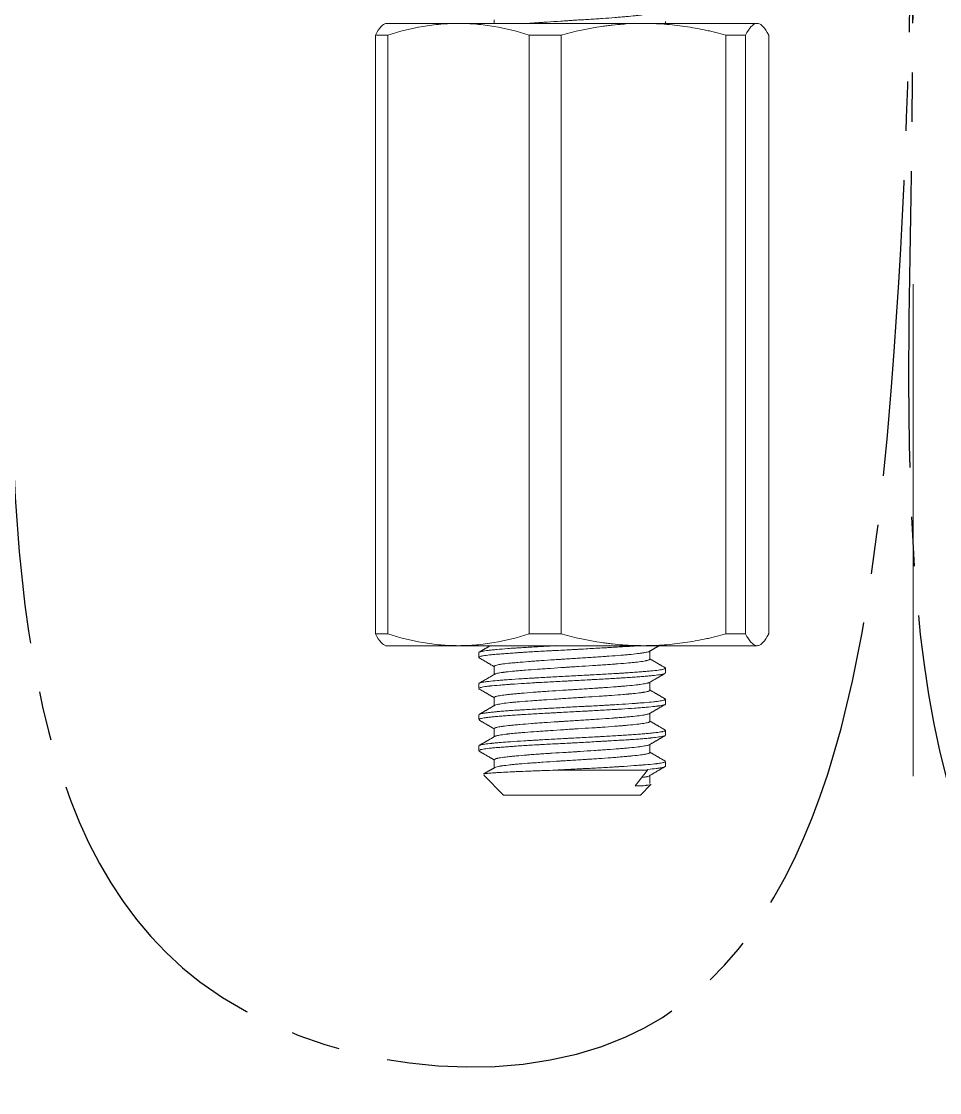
# Model space of a CAD drawing. Extents: x 9509 to 10103, y -14876 to -14456.
# Drawn here: x 9824.88 to 9854.39, y -14820.2 to -14785.78 of the extents above; entities that cross this region are included whole.
import ezdxf

# ---------------------------------------------------------------- set-up
doc = ezdxf.new("R2010")
doc.units = 0
doc.header["$MEASUREMENT"] = 0
for name, pattern in [('CENTER', [47.5, 22, -8.5, 8.5, -8.5]), ('CENTER2', [28.575, 19.05, -3.175, 3.175, -3.175]), ('HIDDEN2', [4.7625, 3.175, -1.5875])]:
    doc.linetypes.add(name, pattern=pattern)
doc.layers.add('1', color=4, linetype='HIDDEN2')
doc.layers.add('CENTER', color=1, linetype='CENTER2')

msp = doc.modelspace()

# ---------------------------------------------------------------- linework, layer by layer
at = {"layer": '1', "color": 1, "linetype": 'CENTER', "lineweight": 13}
msp.add_line((9853.544, -14604.219), (9853.544, -14810.037), dxfattribs=at)
at = {"layer": '1', "color": 7, "linetype": 'Continuous', "lineweight": 18}
for p, q in [((9840.081, -14785.728), (9840.081, -14785.841)), ((9836.632, -14785.841), (9848.53, -14785.841)), ((9845.581, -14785.841), (9845.581, -14785.784)), ((9836.259, -14805.465), (9836.259, -14786.216)), ((9836.655, -14786.216), (9836.259, -14786.216)), ((9836.655, -14805.465), (9836.655, -14786.216)), ((9842.231, -14786.216), (9841.206, -14786.216)), ((9841.206, -14805.465), (9841.206, -14786.216)), ((9842.231, -14805.465), (9842.231, -14786.216)), ((9848.157, -14786.216), (9847.528, -14786.216)), ((9847.528, -14805.465), (9847.528, -14786.216)), ((9848.157, -14805.465), (9848.157, -14786.216)), ((9848.904, -14805.465), (9848.904, -14786.216)), ((9836.655, -14805.465), (9836.259, -14805.465)), ((9842.231, -14805.465), (9841.206, -14805.465)), ((9848.157, -14805.465), (9847.528, -14805.465)), ((9836.581, -14805.841), (9838.931, -14805.841)), ((9838.931, -14805.841), (9844.88, -14805.841)), ((9844.88, -14805.841), (9848.53, -14805.841)), ((9845.081, -14806.274), (9845.081, -14806.016)), ((9839.581, -14806.063), (9839.581, -14806.218)), ((9840.081, -14806.507), (9840.081, -14806.765)), ((9845.581, -14806.718), (9845.581, -14806.562)), ((9839.581, -14807.063), (9839.581, -14807.218)), ((9845.081, -14807.274), (9845.081, -14807.016)), ((9840.081, -14807.507), (9840.081, -14807.765)), ((9845.581, -14807.718), (9845.581, -14807.563)), ((9839.581, -14808.063), (9839.581, -14808.219)), ((9845.081, -14808.274), (9845.081, -14808.016)), ((9840.081, -14808.507), (9840.081, -14808.765)), ((9845.581, -14808.718), (9845.581, -14808.563)), ((9839.581, -14809.063), (9839.581, -14809.218)), ((9845.081, -14809.274), (9845.081, -14809.016)), ((9840.081, -14809.507), (9840.081, -14809.766)), ((9845.009, -14809.818), (9845.009, -14809.841)), ((9845.581, -14809.719), (9845.581, -14809.563)), ((9839.74, -14809.999), (9840.381, -14810.641)), ((9842.071, -14809.841), (9845.009, -14809.841)), ((9845.009, -14809.841), (9844.605, -14810.341)), ((9845.081, -14810.274), (9845.081, -14810.012)), ((9844.875, -14810.341), (9844.605, -14810.341)), ((9844.781, -14810.641), (9845.115, -14810.307)), ((9840.381, -14810.641), (9844.781, -14810.641))]:
    msp.add_line(p, q, dxfattribs=at)
for points, knots in [([(9841.181, -14785.841), (9841.239, -14785.836), (9841.299, -14785.832), (9841.426, -14785.823), (9841.511, -14785.817), (9841.599, -14785.811), (9841.634, -14785.808), (9841.652, -14785.807), (9841.705, -14785.804), (9841.741, -14785.801), (9841.921, -14785.789), (9842.068, -14785.779), (9842.293, -14785.764), (9842.368, -14785.759), (9842.464, -14785.752), (9842.483, -14785.751), (9842.521, -14785.749), (9842.54, -14785.747), (9842.597, -14785.744), (9842.635, -14785.741), (9842.825, -14785.729), (9842.975, -14785.72), (9843.16, -14785.709), (9843.197, -14785.706), (9843.271, -14785.702), (9843.308, -14785.699), (9843.417, -14785.692), (9843.488, -14785.688), (9843.697, -14785.673), (9843.831, -14785.663), (9843.989, -14785.651), (9844.021, -14785.648), (9844.083, -14785.643), (9844.113, -14785.641), (9844.202, -14785.633), (9844.259, -14785.628), (9844.423, -14785.614), (9844.522, -14785.604), (9844.634, -14785.593), (9844.655, -14785.59), (9844.697, -14785.586), (9844.717, -14785.583), (9844.775, -14785.576), (9844.845, -14785.567), (9844.904, -14785.557), (9844.943, -14785.55), (9844.955, -14785.547), (9844.978, -14785.542), (9844.988, -14785.54), (9845.037, -14785.527), (9845.063, -14785.517), (9845.079, -14785.503), (9845.081, -14785.499), (9845.081, -14785.495)], [0.284642, 0.284642, 0.284642, 0.284642, 0.312621, 0.312621, 0.342727, 0.3502535, 0.3502535, 0.35778, 0.35778, 0.372833, 0.372833, 0.433045, 0.433045, 0.463151, 0.463151, 0.4706775, 0.4706775, 0.478204, 0.478204, 0.493257, 0.493257, 0.5534689, 0.5534689, 0.5685219, 0.5685219, 0.5835749, 0.5835749, 0.6136809, 0.6136809, 0.6738929, 0.6738929, 0.6889459, 0.6889459, 0.7039989, 0.7039989, 0.7341049, 0.7341049, 0.7943169, 0.7943169, 0.8093699, 0.8093699, 0.8244229, 0.8244229, 0.8545288, 0.8846348, 0.8846348, 0.8996878, 0.8996878, 0.9147408, 0.9147408, 0.9749528, 0.9749528, 1, 1, 1, 1]), ([(9836.259, -14786.216), (9836.321, -14786.098), (9836.383, -14786.004), (9836.476, -14785.907), (9836.507, -14785.882), (9836.57, -14785.849), (9836.601, -14785.841), (9836.632, -14785.841)], [0, 0, 0, 0, 0.5, 0.5, 0.75, 0.75, 1, 1, 1, 1]), ([(9838.931, -14785.841), (9838.74, -14785.841), (9838.549, -14785.849), (9838.165, -14785.882), (9837.974, -14785.907), (9837.404, -14786.004), (9837.028, -14786.099), (9836.655, -14786.216)], [0, 0, 0, 0, 0.25, 0.25, 0.5, 0.5, 1, 1, 1, 1]), ([(9841.206, -14786.216), (9840.831, -14786.098), (9840.455, -14786.004), (9839.886, -14785.907), (9839.696, -14785.882), (9839.314, -14785.849), (9839.123, -14785.841), (9838.931, -14785.841)], [0, 0, 0, 0, 0.5, 0.5, 0.75, 0.75, 1, 1, 1, 1]), ([(9844.307, -14785.859), (9844.275, -14785.861), (9844.243, -14785.863), (9844.1, -14785.874), (9843.989, -14785.884), (9843.821, -14785.903), (9843.765, -14785.91), (9843.654, -14785.924), (9843.152, -14785.993), (9842.661, -14786.1), (9842.231, -14786.216)], [0, 0, 0, 0, 0.045251, 0.045251, 0.204376, 0.204376, 0.283938, 0.283938, 0.363501, 1, 1, 1, 1]), ([(9847.528, -14786.216), (9847.42, -14786.187), (9847.257, -14786.145), (9847.092, -14786.106), (9846.982, -14786.081), (9846.927, -14786.069), (9846.652, -14786.011), (9846.431, -14785.971), (9845.989, -14785.907), (9845.768, -14785.882), (9845.324, -14785.849), (9845.102, -14785.841), (9844.88, -14785.841)], [0, 0, 0, 0, 0.125, 0.1875, 0.1875, 0.25, 0.25, 0.5, 0.5, 0.75, 0.75, 1, 1, 1, 1]), ([(9848.53, -14785.841), (9848.499, -14785.841), (9848.468, -14785.849), (9848.405, -14785.882), (9848.373, -14785.907), (9848.28, -14786.004), (9848.218, -14786.099), (9848.157, -14786.216)], [0, 0, 0, 0, 0.25, 0.25, 0.5, 0.5, 1, 1, 1, 1]), ([(9848.904, -14786.216), (9848.842, -14786.098), (9848.78, -14786.004), (9848.687, -14785.907), (9848.656, -14785.882), (9848.593, -14785.849), (9848.562, -14785.841), (9848.53, -14785.841)], [0, 0, 0, 0, 0.5, 0.5, 0.75, 0.75, 1, 1, 1, 1]), ([(9836.259, -14805.465), (9836.321, -14805.583), (9836.383, -14805.677), (9836.476, -14805.774), (9836.507, -14805.799), (9836.57, -14805.832), (9836.601, -14805.841), (9836.632, -14805.841)], [0, 0, 0, 0, 0.5, 0.5, 0.75, 0.75, 1, 1, 1, 1]), ([(9838.931, -14805.841), (9838.74, -14805.841), (9838.549, -14805.832), (9838.165, -14805.799), (9837.974, -14805.774), (9837.404, -14805.677), (9837.028, -14805.582), (9836.655, -14805.465)], [0, 0, 0, 0, 0.25, 0.25, 0.5, 0.5, 1, 1, 1, 1]), ([(9841.206, -14805.465), (9840.831, -14805.583), (9840.455, -14805.677), (9839.886, -14805.774), (9839.696, -14805.799), (9839.314, -14805.832), (9839.123, -14805.841), (9838.931, -14805.841)], [0, 0, 0, 0, 0.5, 0.5, 0.75, 0.75, 1, 1, 1, 1]), ([(9844.88, -14805.841), (9844.657, -14805.841), (9844.435, -14805.832), (9844.1, -14805.807), (9843.989, -14805.797), (9843.821, -14805.778), (9843.765, -14805.771), (9843.654, -14805.757), (9843.152, -14805.688), (9842.661, -14805.581), (9842.231, -14805.465)], [0, 0, 0, 0, 0.25, 0.25, 0.375, 0.375, 0.4375, 0.4375, 0.5, 1, 1, 1, 1]), ([(9847.528, -14805.465), (9847.42, -14805.495), (9847.257, -14805.536), (9847.092, -14805.575), (9846.982, -14805.6), (9846.927, -14805.612), (9846.652, -14805.67), (9846.431, -14805.71), (9845.989, -14805.774), (9845.768, -14805.799), (9845.324, -14805.832), (9845.102, -14805.841), (9844.88, -14805.841)], [0, 0, 0, 0, 0.125, 0.1875, 0.1875, 0.25, 0.25, 0.5, 0.5, 0.75, 0.75, 1, 1, 1, 1]), ([(9848.53, -14805.841), (9848.499, -14805.841), (9848.468, -14805.832), (9848.405, -14805.799), (9848.373, -14805.774), (9848.28, -14805.677), (9848.218, -14805.582), (9848.157, -14805.465)], [0, 0, 0, 0, 0.25, 0.25, 0.5, 0.5, 1, 1, 1, 1]), ([(9848.904, -14805.465), (9848.842, -14805.583), (9848.78, -14805.677), (9848.687, -14805.774), (9848.656, -14805.799), (9848.593, -14805.832), (9848.562, -14805.841), (9848.53, -14805.841)], [0, 0, 0, 0, 0.5, 0.5, 0.75, 0.75, 1, 1, 1, 1]), ([(9844.744, -14805.84), (9844.737, -14805.841), (9844.731, -14805.841), (9844.693, -14805.844), (9844.661, -14805.847), (9844.611, -14805.85), (9844.595, -14805.851), (9844.561, -14805.854), (9844.544, -14805.855), (9844.39, -14805.865), (9844.244, -14805.874), (9844.013, -14805.888), (9843.934, -14805.892), (9843.832, -14805.898), (9843.811, -14805.899), (9843.77, -14805.902), (9843.749, -14805.903), (9843.687, -14805.907), (9843.645, -14805.909), (9843.434, -14805.921), (9843.261, -14805.931), (9842.997, -14805.946), (9842.908, -14805.951), (9842.796, -14805.957), (9842.773, -14805.958), (9842.728, -14805.961), (9842.661, -14805.965), (9842.593, -14805.968), (9842.37, -14805.98), (9842.192, -14805.989), (9841.973, -14806), (9841.907, -14806.004), (9841.841, -14806.007), (9841.798, -14806.009), (9841.776, -14806.01), (9841.667, -14806.016), (9841.582, -14806.021), (9841.332, -14806.035), (9841.173, -14806.044), (9840.981, -14806.057), (9840.943, -14806.059), (9840.887, -14806.063), (9840.869, -14806.064), (9840.832, -14806.067), (9840.741, -14806.073), (9840.654, -14806.079), (9840.52, -14806.089), (9840.457, -14806.094), (9840.334, -14806.103), (9840.276, -14806.108), (9840.193, -14806.114), (9840.166, -14806.117), (9840.113, -14806.121), (9840.088, -14806.123), (9840.015, -14806.13), (9839.97, -14806.135), (9839.845, -14806.149), (9839.776, -14806.158), (9839.708, -14806.17), (9839.695, -14806.173), (9839.672, -14806.178), (9839.661, -14806.18), (9839.632, -14806.188), (9839.602, -14806.198), (9839.587, -14806.208), (9839.58, -14806.218), (9839.581, -14806.222), (9839.588, -14806.229), (9839.592, -14806.232), (9839.597, -14806.234)], [0, 0, 0, 0, 0.003762, 0.003762, 0.021846, 0.021846, 0.030888, 0.030888, 0.039931, 0.039931, 0.112269, 0.112269, 0.148438, 0.148438, 0.15748, 0.15748, 0.166522, 0.166522, 0.184607, 0.184607, 0.256945, 0.256945, 0.293114, 0.293114, 0.302156, 0.302156, 0.311198, 0.329283, 0.329283, 0.401621, 0.401621, 0.419705, 0.428747, 0.428747, 0.43779, 0.43779, 0.473959, 0.473959, 0.546297, 0.546297, 0.564381, 0.564381, 0.573423, 0.573423, 0.582466, 0.618635, 0.618635, 0.654804, 0.654804, 0.690973, 0.690973, 0.709057, 0.709057, 0.727142, 0.727142, 0.763311, 0.763311, 0.835649, 0.835649, 0.853733, 0.853733, 0.871818, 0.871818, 0.907987, 0.944156, 0.944156, 0.980325, 0.980325, 1, 1, 1, 1]), ([(9839.595, -14806.048), (9839.595, -14806.047), (9839.604, -14806.043), (9839.616, -14806.038), (9839.641, -14806.032), (9839.651, -14806.029), (9839.666, -14806.026), (9839.672, -14806.025), (9839.683, -14806.022), (9839.689, -14806.021), (9839.744, -14806.011), (9839.808, -14806.002), (9839.925, -14805.987), (9839.968, -14805.982), (9840.026, -14805.976), (9840.038, -14805.975), (9840.063, -14805.973), (9840.075, -14805.971), (9840.113, -14805.968), (9840.138, -14805.965), (9840.271, -14805.953), (9840.389, -14805.943), (9840.584, -14805.929), (9840.652, -14805.924), (9840.741, -14805.918), (9840.758, -14805.917), (9840.795, -14805.915), (9840.849, -14805.912), (9840.904, -14805.908), (9841.092, -14805.897), (9841.249, -14805.888), (9841.456, -14805.876), (9841.518, -14805.872), (9841.582, -14805.869), (9841.624, -14805.866), (9841.646, -14805.865), (9841.753, -14805.859), (9841.84, -14805.854), (9841.977, -14805.846), (9842.028, -14805.843), (9842.078, -14805.84)], [0, 0, 0, 0, 0.001094, 0.069625, 0.069625, 0.103891, 0.103891, 0.121023, 0.121023, 0.138156, 0.138156, 0.275218, 0.275218, 0.343748, 0.343748, 0.360881, 0.360881, 0.378014, 0.378014, 0.412279, 0.412279, 0.549341, 0.549341, 0.617872, 0.617872, 0.635004, 0.635004, 0.652137, 0.686403, 0.686403, 0.823464, 0.823464, 0.85773, 0.874862, 0.874862, 0.891995, 0.891995, 0.960526, 0.960526, 1, 1, 1, 1]), ([(9845.071, -14806.022), (9845.065, -14806.026), (9845.057, -14806.03), (9845.021, -14806.043), (9844.983, -14806.052), (9844.919, -14806.064), (9844.905, -14806.066), (9844.883, -14806.07), (9844.875, -14806.071), (9844.86, -14806.073), (9844.852, -14806.074), (9844.812, -14806.08), (9844.776, -14806.085), (9844.662, -14806.1), (9844.575, -14806.11), (9844.463, -14806.121), (9844.451, -14806.123), (9844.425, -14806.125), (9844.412, -14806.126), (9844.373, -14806.13), (9844.346, -14806.132), (9844.264, -14806.14), (9844.208, -14806.144), (9844.032, -14806.158), (9843.906, -14806.167), (9843.755, -14806.178), (9843.739, -14806.179), (9843.705, -14806.182), (9843.654, -14806.185), (9843.602, -14806.189), (9843.498, -14806.196), (9843.357, -14806.206), (9843.211, -14806.216), (9843.101, -14806.223), (9843.064, -14806.226), (9842.989, -14806.231), (9842.951, -14806.233), (9842.838, -14806.241), (9842.763, -14806.246), (9842.612, -14806.256), (9842.537, -14806.26), (9842.386, -14806.27), (9842.311, -14806.274), (9842.198, -14806.281), (9842.161, -14806.284), (9842.086, -14806.288), (9842.049, -14806.291), (9841.864, -14806.302), (9841.721, -14806.311), (9841.514, -14806.326), (9841.446, -14806.331), (9841.346, -14806.338), (9841.313, -14806.341), (9841.248, -14806.346), (9841.216, -14806.348), (9841.059, -14806.361), (9840.942, -14806.371), (9840.78, -14806.385), (9840.728, -14806.39), (9840.629, -14806.399), (9840.583, -14806.404), (9840.452, -14806.418), (9840.377, -14806.427), (9840.297, -14806.439), (9840.282, -14806.441), (9840.253, -14806.446), (9840.239, -14806.449), (9840.201, -14806.456), (9840.179, -14806.461), (9840.123, -14806.476), (9840.098, -14806.486), (9840.085, -14806.498), (9840.083, -14806.501), (9840.082, -14806.505), (9840.081, -14806.506), (9840.081, -14806.507)], [0, 0, 0, 0, 0.02433, 0.02433, 0.083967, 0.083967, 0.098877, 0.098877, 0.106331, 0.106331, 0.113786, 0.113786, 0.143605, 0.143605, 0.203242, 0.203242, 0.210696, 0.210696, 0.218151, 0.218151, 0.23306, 0.23306, 0.262879, 0.262879, 0.322516, 0.322516, 0.329971, 0.329971, 0.337426, 0.352335, 0.352335, 0.382154, 0.411972, 0.411972, 0.426882, 0.426882, 0.441791, 0.441791, 0.47161, 0.47161, 0.501428, 0.501428, 0.531247, 0.531247, 0.546156, 0.546156, 0.561065, 0.561065, 0.620703, 0.620703, 0.650521, 0.650521, 0.665431, 0.665431, 0.68034, 0.68034, 0.739977, 0.739977, 0.769796, 0.769796, 0.799614, 0.799614, 0.859252, 0.859252, 0.874161, 0.874161, 0.88907, 0.88907, 0.918889, 0.918889, 0.978526, 0.978526, 0.993436, 0.993436, 1, 1, 1, 1]), ([(9840.096, -14806.757), (9840.1, -14806.754), (9840.105, -14806.752), (9840.113, -14806.749), (9840.116, -14806.748), (9840.123, -14806.746), (9840.126, -14806.744), (9840.16, -14806.734), (9840.203, -14806.725), (9840.287, -14806.71), (9840.326, -14806.704), (9840.37, -14806.698), (9840.388, -14806.696), (9840.398, -14806.694), (9840.426, -14806.691), (9840.445, -14806.688), (9840.547, -14806.676), (9840.639, -14806.666), (9840.792, -14806.651), (9840.846, -14806.646), (9840.917, -14806.64), (9840.932, -14806.639), (9840.961, -14806.636), (9841.004, -14806.633), (9841.049, -14806.629), (9841.201, -14806.618), (9841.329, -14806.609), (9841.499, -14806.597), (9841.534, -14806.594), (9841.603, -14806.589), (9841.639, -14806.587), (9841.746, -14806.58), (9841.818, -14806.575), (9842.036, -14806.56), (9842.184, -14806.55), (9842.374, -14806.537), (9842.412, -14806.535), (9842.488, -14806.53), (9842.527, -14806.527), (9842.641, -14806.52), (9842.717, -14806.515), (9842.943, -14806.501), (9843.092, -14806.492), (9843.276, -14806.48), (9843.313, -14806.478), (9843.386, -14806.473), (9843.421, -14806.471), (9843.528, -14806.464), (9843.667, -14806.454), (9843.801, -14806.444), (9843.898, -14806.437), (9843.946, -14806.433), (9843.994, -14806.429), (9844.025, -14806.427), (9844.041, -14806.426), (9844.18, -14806.414), (9844.293, -14806.404), (9844.449, -14806.39), (9844.499, -14806.385), (9844.569, -14806.378), (9844.592, -14806.376), (9844.626, -14806.372), (9844.637, -14806.371), (9844.658, -14806.369), (9844.669, -14806.368), (9844.762, -14806.357), (9844.832, -14806.348), (9844.919, -14806.333), (9844.952, -14806.327), (9844.979, -14806.321), (9844.99, -14806.318), (9844.995, -14806.317), (9845.009, -14806.313), (9845.018, -14806.311), (9845.058, -14806.298), (9845.076, -14806.288), (9845.081, -14806.276), (9845.081, -14806.275), (9845.081, -14806.273)], [0, 0, 0, 0, 0.013796, 0.013796, 0.021293, 0.021293, 0.028791, 0.028791, 0.088772, 0.088772, 0.118762, 0.12626, 0.12626, 0.133758, 0.133758, 0.148753, 0.148753, 0.208734, 0.208734, 0.238724, 0.238724, 0.246222, 0.246222, 0.253719, 0.268714, 0.268714, 0.328695, 0.328695, 0.343691, 0.343691, 0.358686, 0.358686, 0.388676, 0.388676, 0.448657, 0.448657, 0.463652, 0.463652, 0.478648, 0.478648, 0.508638, 0.508638, 0.568619, 0.568619, 0.583614, 0.583614, 0.598609, 0.598609, 0.6286, 0.65859, 0.65859, 0.673585, 0.681083, 0.681083, 0.688581, 0.688581, 0.748561, 0.748561, 0.778552, 0.778552, 0.793547, 0.793547, 0.801045, 0.801045, 0.808542, 0.808542, 0.868523, 0.868523, 0.898514, 0.906011, 0.906011, 0.913509, 0.913509, 0.928504, 0.928504, 0.988485, 0.988485, 1, 1, 1, 1]), ([(9839.581, -14807.062), (9839.581, -14807.061), (9839.582, -14807.06), (9839.583, -14807.057), (9839.586, -14807.053), (9839.591, -14807.05), (9839.594, -14807.048), (9839.597, -14807.047), (9839.619, -14807.036), (9839.654, -14807.027), (9839.73, -14807.014), (9839.759, -14807.009), (9839.809, -14807.002), (9839.826, -14807), (9839.863, -14806.995), (9839.883, -14806.993), (9839.984, -14806.98), (9840.079, -14806.97), (9840.24, -14806.956), (9840.297, -14806.951), (9840.387, -14806.943), (9840.418, -14806.941), (9840.482, -14806.936), (9840.514, -14806.934), (9840.68, -14806.922), (9840.821, -14806.913), (9841.047, -14806.9), (9841.125, -14806.895), (9841.245, -14806.888), (9841.286, -14806.886), (9841.368, -14806.881), (9841.409, -14806.878), (9841.616, -14806.867), (9841.787, -14806.857), (9842.049, -14806.842), (9842.138, -14806.837), (9842.317, -14806.827), (9842.407, -14806.822), (9842.675, -14806.807), (9842.853, -14806.798), (9843.075, -14806.787), (9843.119, -14806.785), (9843.207, -14806.78), (9843.252, -14806.778), (9843.383, -14806.771), (9843.469, -14806.766), (9843.723, -14806.753), (9843.885, -14806.743), (9844.082, -14806.731), (9844.12, -14806.728), (9844.178, -14806.725), (9844.197, -14806.723), (9844.235, -14806.721), (9844.329, -14806.715), (9844.49, -14806.704), (9844.622, -14806.694), (9844.749, -14806.684), (9844.81, -14806.68), (9844.883, -14806.674), (9844.898, -14806.673), (9844.926, -14806.67), (9844.94, -14806.669), (9844.981, -14806.666), (9845.008, -14806.664), (9845.086, -14806.657), (9845.134, -14806.652), (9845.268, -14806.639), (9845.343, -14806.629), (9845.412, -14806.618), (9845.419, -14806.617), (9845.434, -14806.615), (9845.454, -14806.611), (9845.473, -14806.607), (9845.507, -14806.6), (9845.544, -14806.59), (9845.566, -14806.58), (9845.576, -14806.572), (9845.58, -14806.569), (9845.581, -14806.565), (9845.581, -14806.563), (9845.581, -14806.561), (9845.58, -14806.555), (9845.574, -14806.551), (9845.564, -14806.546)], [0, 0, 0, 0, 0.005079, 0.005079, 0.018882, 0.025783, 0.025783, 0.032685, 0.032685, 0.087897, 0.087897, 0.115503, 0.115503, 0.129306, 0.129306, 0.143109, 0.143109, 0.198321, 0.198321, 0.225927, 0.225927, 0.23973, 0.23973, 0.253533, 0.253533, 0.308745, 0.308745, 0.336351, 0.336351, 0.350154, 0.350154, 0.363957, 0.363957, 0.419169, 0.419169, 0.446775, 0.446775, 0.474381, 0.474381, 0.529593, 0.529593, 0.543396, 0.543396, 0.557199, 0.557199, 0.584805, 0.584805, 0.640018, 0.640018, 0.653821, 0.653821, 0.660722, 0.660722, 0.667624, 0.69523, 0.722836, 0.722836, 0.750442, 0.750442, 0.757343, 0.757343, 0.764245, 0.764245, 0.778048, 0.778048, 0.805654, 0.805654, 0.860866, 0.860866, 0.867767, 0.867767, 0.874669, 0.888472, 0.888472, 0.916078, 0.943684, 0.943684, 0.957487, 0.964388, 0.964388, 0.97129, 0.97129, 1, 1, 1, 1]), ([(9845.568, -14806.733), (9845.564, -14806.735), (9845.55, -14806.742), (9845.527, -14806.748), (9845.497, -14806.755), (9845.486, -14806.758), (9845.462, -14806.762), (9845.449, -14806.764), (9845.38, -14806.776), (9845.31, -14806.785), (9845.184, -14806.8), (9845.138, -14806.805), (9845.064, -14806.812), (9845.038, -14806.815), (9844.985, -14806.82), (9844.958, -14806.822), (9844.874, -14806.83), (9844.816, -14806.835), (9844.693, -14806.844), (9844.628, -14806.849), (9844.494, -14806.858), (9844.424, -14806.863), (9844.315, -14806.869), (9844.278, -14806.872), (9844.203, -14806.876), (9844.165, -14806.879), (9843.973, -14806.89), (9843.813, -14806.899), (9843.562, -14806.914), (9843.477, -14806.919), (9843.346, -14806.926), (9843.303, -14806.929), (9843.215, -14806.934), (9843.171, -14806.936), (9842.951, -14806.949), (9842.774, -14806.959), (9842.55, -14806.97), (9842.505, -14806.973), (9842.415, -14806.978), (9842.37, -14806.98), (9842.235, -14806.987), (9842.146, -14806.991), (9841.883, -14807.005), (9841.71, -14807.014), (9841.5, -14807.025), (9841.458, -14807.028), (9841.396, -14807.031), (9841.375, -14807.032), (9841.334, -14807.035), (9841.232, -14807.041), (9841.133, -14807.047), (9840.903, -14807.062), (9840.758, -14807.072), (9840.604, -14807.083), (9840.587, -14807.084), (9840.554, -14807.086), (9840.537, -14807.088), (9840.488, -14807.091), (9840.456, -14807.094), (9840.363, -14807.101), (9840.303, -14807.105), (9840.135, -14807.119), (9840.036, -14807.128), (9839.938, -14807.138), (9839.928, -14807.14), (9839.907, -14807.142), (9839.877, -14807.145), (9839.848, -14807.149), (9839.795, -14807.156), (9839.731, -14807.166), (9839.682, -14807.175), (9839.651, -14807.183), (9839.637, -14807.187), (9839.626, -14807.19), (9839.618, -14807.193), (9839.615, -14807.194), (9839.599, -14807.2), (9839.59, -14807.205), (9839.583, -14807.213), (9839.582, -14807.216), (9839.581, -14807.218)], [0, 0, 0, 0, 0.013183, 0.042608, 0.042608, 0.057321, 0.057321, 0.072034, 0.072034, 0.130885, 0.130885, 0.160311, 0.160311, 0.175023, 0.175023, 0.189736, 0.189736, 0.219162, 0.219162, 0.248587, 0.248587, 0.278013, 0.278013, 0.292726, 0.292726, 0.307438, 0.307438, 0.36629, 0.36629, 0.395715, 0.395715, 0.410428, 0.410428, 0.425141, 0.425141, 0.483992, 0.483992, 0.498705, 0.498705, 0.513418, 0.513418, 0.542843, 0.542843, 0.601694, 0.601694, 0.616407, 0.616407, 0.623763, 0.623763, 0.63112, 0.660545, 0.660545, 0.719397, 0.719397, 0.726753, 0.726753, 0.734109, 0.734109, 0.748822, 0.748822, 0.778248, 0.778248, 0.837099, 0.837099, 0.844455, 0.844455, 0.851812, 0.866524, 0.866524, 0.89595, 0.925376, 0.925376, 0.940088, 0.947445, 0.947445, 0.954801, 0.954801, 0.984227, 0.984227, 1, 1, 1, 1]), ([(9845.066, -14807.025), (9845.063, -14807.027), (9845.059, -14807.028), (9845.049, -14807.032), (9845.043, -14807.035), (9845.029, -14807.039), (9845.02, -14807.042), (9844.976, -14807.053), (9844.927, -14807.063), (9844.836, -14807.077), (9844.802, -14807.082), (9844.746, -14807.089), (9844.727, -14807.092), (9844.687, -14807.097), (9844.666, -14807.099), (9844.559, -14807.112), (9844.463, -14807.122), (9844.304, -14807.136), (9844.248, -14807.141), (9844.175, -14807.147), (9844.161, -14807.148), (9844.131, -14807.15), (9844.086, -14807.154), (9844.04, -14807.157), (9843.885, -14807.169), (9843.754, -14807.178), (9843.582, -14807.19), (9843.53, -14807.194), (9843.476, -14807.197), (9843.441, -14807.2), (9843.423, -14807.201), (9843.333, -14807.207), (9843.26, -14807.212), (9843.041, -14807.227), (9842.892, -14807.237), (9842.703, -14807.25), (9842.665, -14807.252), (9842.608, -14807.256), (9842.589, -14807.257), (9842.551, -14807.259), (9842.532, -14807.261), (9842.437, -14807.267), (9842.361, -14807.271), (9842.137, -14807.285), (9841.989, -14807.294), (9841.808, -14807.306), (9841.772, -14807.308), (9841.7, -14807.313), (9841.664, -14807.315), (9841.559, -14807.323), (9841.491, -14807.327), (9841.291, -14807.342), (9841.164, -14807.352), (9841.014, -14807.365), (9840.984, -14807.367), (9840.926, -14807.372), (9840.898, -14807.375), (9840.816, -14807.382), (9840.763, -14807.387), (9840.663, -14807.396), (9840.616, -14807.401), (9840.548, -14807.408), (9840.526, -14807.41), (9840.484, -14807.415), (9840.463, -14807.417), (9840.365, -14807.429), (9840.299, -14807.438), (9840.218, -14807.453), (9840.195, -14807.458), (9840.164, -14807.465), (9840.154, -14807.467), (9840.137, -14807.473), (9840.129, -14807.475), (9840.096, -14807.488), (9840.082, -14807.497), (9840.081, -14807.507)], [0, 0, 0, 0, 0.011275, 0.011275, 0.026271, 0.026271, 0.041266, 0.041266, 0.101247, 0.101247, 0.131237, 0.131237, 0.146232, 0.146232, 0.161227, 0.161227, 0.221208, 0.221208, 0.251199, 0.251199, 0.258696, 0.258696, 0.266194, 0.281189, 0.281189, 0.34117, 0.34117, 0.356165, 0.363663, 0.363663, 0.37116, 0.37116, 0.401151, 0.401151, 0.461131, 0.461131, 0.476127, 0.476127, 0.483624, 0.483624, 0.491122, 0.491122, 0.521112, 0.521112, 0.581093, 0.581093, 0.596088, 0.596088, 0.611083, 0.611083, 0.641074, 0.641074, 0.701055, 0.701055, 0.71605, 0.71605, 0.731045, 0.731045, 0.761035, 0.761035, 0.791026, 0.791026, 0.806021, 0.806021, 0.821016, 0.821016, 0.880997, 0.880997, 0.910987, 0.910987, 0.925983, 0.925983, 0.940978, 0.940978, 1, 1, 1, 1]), ([(9840.099, -14807.755), (9840.115, -14807.747), (9840.143, -14807.738), (9840.192, -14807.728), (9840.209, -14807.724), (9840.228, -14807.721), (9840.242, -14807.718), (9840.249, -14807.717), (9840.284, -14807.711), (9840.315, -14807.706), (9840.417, -14807.691), (9840.497, -14807.681), (9840.612, -14807.669), (9840.635, -14807.666), (9840.672, -14807.663), (9840.685, -14807.661), (9840.71, -14807.659), (9840.722, -14807.658), (9840.787, -14807.651), (9840.84, -14807.647), (9841.008, -14807.632), (9841.129, -14807.623), (9841.29, -14807.611), (9841.323, -14807.609), (9841.39, -14807.604), (9841.424, -14807.602), (9841.526, -14807.595), (9841.595, -14807.59), (9841.806, -14807.576), (9841.951, -14807.566), (9842.177, -14807.55), (9842.252, -14807.545), (9842.403, -14807.535), (9842.478, -14807.53), (9842.629, -14807.521), (9842.705, -14807.516), (9842.819, -14807.509), (9842.857, -14807.506), (9842.932, -14807.502), (9842.97, -14807.499), (9843.159, -14807.488), (9843.305, -14807.479), (9843.518, -14807.464), (9843.587, -14807.46), (9843.691, -14807.452), (9843.725, -14807.45), (9843.792, -14807.445), (9843.826, -14807.442), (9843.989, -14807.43), (9844.112, -14807.42), (9844.283, -14807.405), (9844.338, -14807.4), (9844.404, -14807.394), (9844.417, -14807.393), (9844.442, -14807.39), (9844.481, -14807.387), (9844.517, -14807.383), (9844.635, -14807.372), (9844.718, -14807.363), (9844.807, -14807.351), (9844.832, -14807.347), (9844.856, -14807.344), (9844.872, -14807.341), (9844.88, -14807.34), (9844.916, -14807.334), (9844.943, -14807.329), (9845.011, -14807.314), (9845.043, -14807.304), (9845.067, -14807.291), (9845.071, -14807.289), (9845.077, -14807.284), (9845.079, -14807.281), (9845.081, -14807.277), (9845.081, -14807.275), (9845.081, -14807.273)], [0, 0, 0, 0, 0.054913, 0.054913, 0.069966, 0.077492, 0.077492, 0.085019, 0.085019, 0.115125, 0.115125, 0.175337, 0.175337, 0.190389, 0.190389, 0.197916, 0.197916, 0.205442, 0.205442, 0.235548, 0.235548, 0.29576, 0.29576, 0.310813, 0.310813, 0.325866, 0.325866, 0.355972, 0.355972, 0.416184, 0.416184, 0.44629, 0.44629, 0.476396, 0.476396, 0.506502, 0.506502, 0.521555, 0.521555, 0.536608, 0.536608, 0.59682, 0.59682, 0.626926, 0.626926, 0.641979, 0.641979, 0.657031, 0.657031, 0.717243, 0.717243, 0.747349, 0.747349, 0.754876, 0.754876, 0.762402, 0.777455, 0.777455, 0.837667, 0.837667, 0.85272, 0.860247, 0.860247, 0.867773, 0.867773, 0.897879, 0.897879, 0.958091, 0.958091, 0.973144, 0.973144, 0.988197, 0.988197, 1, 1, 1, 1]), ([(9845.581, -14807.719), (9845.581, -14807.72), (9845.581, -14807.722), (9845.579, -14807.726), (9845.576, -14807.728), (9845.571, -14807.732), (9845.57, -14807.733), (9845.565, -14807.735), (9845.563, -14807.736), (9845.539, -14807.746), (9845.502, -14807.755), (9845.423, -14807.769), (9845.393, -14807.774), (9845.35, -14807.779), (9845.342, -14807.781), (9845.324, -14807.783), (9845.314, -14807.784), (9845.286, -14807.788), (9845.266, -14807.79), (9845.163, -14807.802), (9845.067, -14807.812), (9844.904, -14807.827), (9844.846, -14807.832), (9844.77, -14807.838), (9844.754, -14807.839), (9844.723, -14807.842), (9844.675, -14807.845), (9844.626, -14807.849), (9844.46, -14807.861), (9844.318, -14807.869), (9844.128, -14807.881), (9844.07, -14807.884), (9844.011, -14807.888), (9843.971, -14807.89), (9843.951, -14807.891), (9843.85, -14807.897), (9843.768, -14807.902), (9843.519, -14807.916), (9843.348, -14807.926), (9843.128, -14807.939), (9843.084, -14807.941), (9842.995, -14807.946), (9842.95, -14807.949), (9842.816, -14807.956), (9842.727, -14807.961), (9842.459, -14807.975), (9842.281, -14807.984), (9842.059, -14807.996), (9842.015, -14807.998), (9841.926, -14808.003), (9841.883, -14808.005), (9841.752, -14808.012), (9841.667, -14808.016), (9841.414, -14808.03), (9841.252, -14808.039), (9841.056, -14808.052), (9841.017, -14808.054), (9840.941, -14808.059), (9840.904, -14808.062), (9840.794, -14808.069), (9840.652, -14808.079), (9840.52, -14808.089), (9840.394, -14808.098), (9840.334, -14808.103), (9840.247, -14808.11), (9840.219, -14808.112), (9840.164, -14808.117), (9840.138, -14808.119), (9840.062, -14808.126), (9839.967, -14808.135), (9839.886, -14808.144), (9839.831, -14808.151), (9839.813, -14808.154), (9839.78, -14808.158), (9839.764, -14808.161), (9839.69, -14808.173), (9839.646, -14808.183), (9839.604, -14808.198), (9839.594, -14808.203), (9839.585, -14808.21), (9839.583, -14808.213), (9839.582, -14808.216), (9839.581, -14808.218), (9839.581, -14808.219)], [0, 0, 0, 0, 0.009353, 0.009353, 0.023609, 0.023609, 0.030737, 0.030737, 0.037865, 0.037865, 0.094891, 0.094891, 0.123404, 0.123404, 0.130532, 0.130532, 0.13766, 0.13766, 0.151917, 0.151917, 0.208942, 0.208942, 0.237455, 0.237455, 0.244583, 0.244583, 0.251711, 0.265968, 0.265968, 0.322993, 0.322993, 0.337249, 0.344378, 0.344378, 0.351506, 0.351506, 0.380019, 0.380019, 0.437044, 0.437044, 0.4513, 0.4513, 0.465557, 0.465557, 0.49407, 0.49407, 0.551095, 0.551095, 0.565352, 0.565352, 0.579608, 0.579608, 0.608121, 0.608121, 0.665146, 0.665146, 0.679403, 0.679403, 0.693659, 0.693659, 0.722172, 0.750684, 0.750684, 0.779197, 0.779197, 0.793454, 0.793454, 0.80771, 0.80771, 0.836223, 0.864736, 0.864736, 0.878992, 0.878992, 0.893248, 0.893248, 0.950274, 0.950274, 0.978787, 0.978787, 0.993043, 0.993043, 1, 1, 1, 1]), ([(9839.598, -14808.046), (9839.6, -14808.045), (9839.602, -14808.044), (9839.625, -14808.035), (9839.662, -14808.026), (9839.729, -14808.014), (9839.743, -14808.012), (9839.774, -14808.007), (9839.79, -14808.005), (9839.841, -14807.998), (9839.916, -14807.988), (9840.006, -14807.978), (9840.078, -14807.971), (9840.115, -14807.967), (9840.155, -14807.963), (9840.182, -14807.961), (9840.195, -14807.96), (9840.264, -14807.953), (9840.323, -14807.949), (9840.444, -14807.939), (9840.508, -14807.934), (9840.64, -14807.925), (9840.709, -14807.92), (9840.817, -14807.914), (9840.854, -14807.911), (9840.91, -14807.908), (9840.928, -14807.907), (9840.966, -14807.904), (9840.985, -14807.903), (9841.157, -14807.893), (9841.317, -14807.884), (9841.566, -14807.869), (9841.651, -14807.865), (9841.759, -14807.858), (9841.781, -14807.857), (9841.824, -14807.855), (9841.846, -14807.853), (9841.912, -14807.85), (9841.956, -14807.847), (9842.176, -14807.835), (9842.353, -14807.825), (9842.621, -14807.81), (9842.711, -14807.806), (9842.823, -14807.8), (9842.846, -14807.799), (9842.891, -14807.796), (9842.958, -14807.793), (9843.025, -14807.789), (9843.246, -14807.778), (9843.418, -14807.769), (9843.629, -14807.758), (9843.692, -14807.754), (9843.754, -14807.751), (9843.796, -14807.748), (9843.816, -14807.747), (9843.919, -14807.741), (9843.999, -14807.736), (9844.231, -14807.721), (9844.377, -14807.712), (9844.549, -14807.699), (9844.582, -14807.697), (9844.632, -14807.693), (9844.648, -14807.692), (9844.681, -14807.689), (9844.761, -14807.683), (9844.836, -14807.678), (9845.007, -14807.664), (9845.108, -14807.655), (9845.218, -14807.643), (9845.24, -14807.641), (9845.28, -14807.636), (9845.3, -14807.634), (9845.355, -14807.627), (9845.388, -14807.622), (9845.475, -14807.608), (9845.518, -14807.598), (9845.553, -14807.585), (9845.559, -14807.583), (9845.569, -14807.578), (9845.572, -14807.575), (9845.58, -14807.569), (9845.582, -14807.565), (9845.581, -14807.562)], [0, 0, 0, 0, 0.005188, 0.005188, 0.06415, 0.06415, 0.078891, 0.078891, 0.093632, 0.093632, 0.123113, 0.152594, 0.152594, 0.167334, 0.174705, 0.174705, 0.182075, 0.182075, 0.211556, 0.211556, 0.241037, 0.241037, 0.270518, 0.270518, 0.285259, 0.285259, 0.292629, 0.292629, 0.299999, 0.299999, 0.358961, 0.358961, 0.388443, 0.388443, 0.395813, 0.395813, 0.403183, 0.403183, 0.417924, 0.417924, 0.476886, 0.476886, 0.506367, 0.506367, 0.513737, 0.513737, 0.521107, 0.535848, 0.535848, 0.59481, 0.59481, 0.609551, 0.616921, 0.616921, 0.624291, 0.624291, 0.653772, 0.653772, 0.712735, 0.712735, 0.727475, 0.727475, 0.734845, 0.734845, 0.742216, 0.771697, 0.771697, 0.830659, 0.830659, 0.8454, 0.8454, 0.86014, 0.86014, 0.889621, 0.889621, 0.948583, 0.948583, 0.963324, 0.963324, 0.978065, 0.978065, 1, 1, 1, 1]), ([(9845.067, -14808.024), (9845.065, -14808.025), (9845.064, -14808.026), (9845.043, -14808.036), (9845.011, -14808.045), (9844.954, -14808.057), (9844.941, -14808.059), (9844.915, -14808.064), (9844.901, -14808.067), (9844.857, -14808.074), (9844.825, -14808.079), (9844.719, -14808.093), (9844.636, -14808.103), (9844.518, -14808.116), (9844.494, -14808.118), (9844.444, -14808.123), (9844.418, -14808.126), (9844.34, -14808.133), (9844.286, -14808.138), (9844.173, -14808.147), (9844.114, -14808.152), (9844.022, -14808.159), (9843.975, -14808.162), (9843.928, -14808.166), (9843.895, -14808.168), (9843.879, -14808.169), (9843.732, -14808.18), (9843.596, -14808.189), (9843.384, -14808.204), (9843.312, -14808.209), (9843.202, -14808.216), (9843.166, -14808.219), (9843.11, -14808.222), (9843.091, -14808.224), (9843.054, -14808.226), (9843.035, -14808.227), (9842.867, -14808.239), (9842.717, -14808.249), (9842.491, -14808.263), (9842.396, -14808.269), (9842.302, -14808.275), (9842.264, -14808.277), (9842.245, -14808.278), (9842.188, -14808.282), (9842.151, -14808.284), (9841.965, -14808.296), (9841.82, -14808.305), (9841.609, -14808.319), (9841.54, -14808.324), (9841.454, -14808.33), (9841.437, -14808.331), (9841.403, -14808.334), (9841.353, -14808.338), (9841.304, -14808.341), (9841.143, -14808.354), (9841.023, -14808.364), (9840.882, -14808.376), (9840.855, -14808.378), (9840.8, -14808.383), (9840.774, -14808.386), (9840.696, -14808.393), (9840.647, -14808.398), (9840.509, -14808.411), (9840.428, -14808.421), (9840.341, -14808.432), (9840.325, -14808.435), (9840.293, -14808.44), (9840.278, -14808.442), (9840.235, -14808.449), (9840.21, -14808.454), (9840.145, -14808.469), (9840.114, -14808.479), (9840.093, -14808.492), (9840.089, -14808.494), (9840.084, -14808.499), (9840.083, -14808.502), (9840.082, -14808.505), (9840.081, -14808.506), (9840.081, -14808.507)], [0, 0, 0, 0, 0.005745, 0.005745, 0.065611, 0.065611, 0.080577, 0.080577, 0.095543, 0.095543, 0.125476, 0.125476, 0.185342, 0.185342, 0.200308, 0.200308, 0.215275, 0.215275, 0.245208, 0.245208, 0.275141, 0.275141, 0.290107, 0.29759, 0.29759, 0.305073, 0.305073, 0.364939, 0.364939, 0.394872, 0.394872, 0.409838, 0.409838, 0.417322, 0.417322, 0.424805, 0.424805, 0.484671, 0.484671, 0.514603, 0.522087, 0.522087, 0.52957, 0.52957, 0.544536, 0.544536, 0.604402, 0.604402, 0.634335, 0.634335, 0.641818, 0.641818, 0.649301, 0.664268, 0.664268, 0.724133, 0.724133, 0.7391, 0.7391, 0.754066, 0.754066, 0.783999, 0.783999, 0.843865, 0.843865, 0.858831, 0.858831, 0.873798, 0.873798, 0.903731, 0.903731, 0.963596, 0.963596, 0.978563, 0.978563, 0.993529, 0.993529, 1, 1, 1, 1]), ([(9840.093, -14808.758), (9840.101, -14808.754), (9840.111, -14808.749), (9840.129, -14808.743), (9840.133, -14808.742), (9840.141, -14808.74), (9840.146, -14808.739), (9840.159, -14808.735), (9840.169, -14808.733), (9840.2, -14808.726), (9840.224, -14808.721), (9840.307, -14808.707), (9840.374, -14808.697), (9840.465, -14808.686), (9840.475, -14808.685), (9840.496, -14808.682), (9840.528, -14808.678), (9840.561, -14808.674), (9840.629, -14808.667), (9840.677, -14808.662), (9840.779, -14808.652), (9840.832, -14808.647), (9840.916, -14808.64), (9840.945, -14808.638), (9841.003, -14808.633), (9841.033, -14808.631), (9841.185, -14808.619), (9841.313, -14808.61), (9841.515, -14808.596), (9841.584, -14808.591), (9841.69, -14808.583), (9841.726, -14808.581), (9841.799, -14808.576), (9841.835, -14808.574), (9842.017, -14808.561), (9842.166, -14808.551), (9842.392, -14808.536), (9842.467, -14808.531), (9842.582, -14808.524), (9842.62, -14808.521), (9842.697, -14808.516), (9842.735, -14808.514), (9842.924, -14808.502), (9843.073, -14808.493), (9843.256, -14808.482), (9843.293, -14808.479), (9843.366, -14808.475), (9843.402, -14808.472), (9843.51, -14808.465), (9843.58, -14808.46), (9843.786, -14808.446), (9843.916, -14808.436), (9844.07, -14808.423), (9844.101, -14808.421), (9844.146, -14808.417), (9844.161, -14808.416), (9844.19, -14808.413), (9844.205, -14808.412), (9844.277, -14808.406), (9844.332, -14808.401), (9844.489, -14808.386), (9844.584, -14808.377), (9844.678, -14808.367), (9844.688, -14808.365), (9844.709, -14808.363), (9844.719, -14808.362), (9844.748, -14808.358), (9844.767, -14808.356), (9844.821, -14808.349), (9844.854, -14808.344), (9844.942, -14808.33), (9844.988, -14808.32), (9845.03, -14808.307), (9845.037, -14808.305), (9845.051, -14808.3), (9845.056, -14808.297), (9845.071, -14808.289), (9845.077, -14808.284), (9845.081, -14808.277), (9845.082, -14808.275), (9845.081, -14808.273)], [0, 0, 0, 0, 0.030115, 0.030115, 0.037584, 0.037584, 0.045053, 0.045053, 0.059991, 0.059991, 0.089867, 0.089867, 0.149618, 0.149618, 0.157087, 0.157087, 0.164556, 0.179494, 0.179494, 0.20937, 0.20937, 0.239245, 0.239245, 0.254183, 0.254183, 0.269121, 0.269121, 0.328872, 0.328872, 0.358748, 0.358748, 0.373686, 0.373686, 0.388624, 0.388624, 0.448375, 0.448375, 0.478251, 0.478251, 0.493189, 0.493189, 0.508127, 0.508127, 0.567878, 0.567878, 0.582816, 0.582816, 0.597754, 0.597754, 0.62763, 0.62763, 0.687381, 0.687381, 0.702319, 0.702319, 0.709788, 0.709788, 0.717257, 0.717257, 0.747132, 0.747132, 0.806884, 0.806884, 0.814353, 0.814353, 0.821822, 0.821822, 0.83676, 0.83676, 0.866635, 0.866635, 0.926387, 0.926387, 0.941325, 0.941325, 0.956262, 0.956262, 0.986138, 0.986138, 1, 1, 1, 1]), ([(9845.572, -14808.731), (9845.57, -14808.732), (9845.56, -14808.738), (9845.543, -14808.744), (9845.517, -14808.751), (9845.507, -14808.753), (9845.486, -14808.758), (9845.474, -14808.76), (9845.411, -14808.771), (9845.346, -14808.781), (9845.227, -14808.795), (9845.183, -14808.8), (9845.124, -14808.806), (9845.112, -14808.807), (9845.087, -14808.81), (9845.05, -14808.814), (9845.011, -14808.817), (9844.931, -14808.825), (9844.874, -14808.83), (9844.755, -14808.839), (9844.693, -14808.844), (9844.594, -14808.851), (9844.544, -14808.855), (9844.492, -14808.858), (9844.457, -14808.86), (9844.439, -14808.862), (9844.35, -14808.867), (9844.277, -14808.872), (9844.052, -14808.885), (9843.894, -14808.895), (9843.686, -14808.907), (9843.644, -14808.909), (9843.581, -14808.913), (9843.559, -14808.914), (9843.517, -14808.916), (9843.41, -14808.922), (9843.301, -14808.929), (9843.04, -14808.944), (9842.863, -14808.954), (9842.661, -14808.965), (9842.638, -14808.966), (9842.593, -14808.968), (9842.57, -14808.969), (9842.503, -14808.973), (9842.458, -14808.975), (9842.323, -14808.982), (9842.234, -14808.987), (9841.97, -14809), (9841.796, -14809.009), (9841.604, -14809.02), (9841.582, -14809.021), (9841.54, -14809.023), (9841.477, -14809.027), (9841.414, -14809.03), (9841.291, -14809.037), (9841.131, -14809.047), (9840.979, -14809.057), (9840.868, -14809.064), (9840.813, -14809.068), (9840.759, -14809.072), (9840.724, -14809.074), (9840.706, -14809.075), (9840.618, -14809.082), (9840.551, -14809.087), (9840.423, -14809.096), (9840.362, -14809.101), (9840.246, -14809.11), (9840.191, -14809.114), (9840.113, -14809.121), (9840.088, -14809.124), (9840.039, -14809.128), (9840.015, -14809.13), (9839.901, -14809.142), (9839.826, -14809.151), (9839.734, -14809.166), (9839.707, -14809.171), (9839.672, -14809.178), (9839.661, -14809.18), (9839.642, -14809.185), (9839.633, -14809.188), (9839.596, -14809.2), (9839.582, -14809.209), (9839.581, -14809.218)], [0, 0, 0, 0, 0.008427, 0.037687, 0.037687, 0.052317, 0.052317, 0.066947, 0.066947, 0.125468, 0.125468, 0.154728, 0.154728, 0.162043, 0.162043, 0.169358, 0.183988, 0.183988, 0.213249, 0.213249, 0.242509, 0.242509, 0.257139, 0.264454, 0.264454, 0.271769, 0.271769, 0.30103, 0.30103, 0.35955, 0.35955, 0.37418, 0.37418, 0.381495, 0.381495, 0.38881, 0.418071, 0.418071, 0.476591, 0.476591, 0.483906, 0.483906, 0.491221, 0.491221, 0.505852, 0.505852, 0.535112, 0.535112, 0.593632, 0.593632, 0.600947, 0.600947, 0.608263, 0.622893, 0.622893, 0.652153, 0.681413, 0.681413, 0.696043, 0.703359, 0.703359, 0.710674, 0.710674, 0.739934, 0.739934, 0.769194, 0.769194, 0.798454, 0.798454, 0.813085, 0.813085, 0.827715, 0.827715, 0.886235, 0.886235, 0.915496, 0.915496, 0.930126, 0.930126, 0.944756, 0.944756, 1, 1, 1, 1]), ([(9839.591, -14809.05), (9839.596, -14809.047), (9839.601, -14809.044), (9839.611, -14809.041), (9839.614, -14809.039), (9839.621, -14809.037), (9839.625, -14809.036), (9839.637, -14809.033), (9839.646, -14809.03), (9839.676, -14809.024), (9839.7, -14809.019), (9839.782, -14809.005), (9839.852, -14808.996), (9839.948, -14808.985), (9839.958, -14808.984), (9839.981, -14808.981), (9840.015, -14808.977), (9840.05, -14808.974), (9840.124, -14808.966), (9840.229, -14808.956), (9840.346, -14808.947), (9840.438, -14808.939), (9840.47, -14808.937), (9840.535, -14808.932), (9840.568, -14808.93), (9840.738, -14808.918), (9840.882, -14808.909), (9841.112, -14808.896), (9841.19, -14808.891), (9841.311, -14808.884), (9841.352, -14808.882), (9841.435, -14808.877), (9841.477, -14808.875), (9841.687, -14808.862), (9841.859, -14808.853), (9842.122, -14808.838), (9842.211, -14808.833), (9842.345, -14808.825), (9842.39, -14808.823), (9842.48, -14808.818), (9842.525, -14808.815), (9842.75, -14808.803), (9842.928, -14808.794), (9843.192, -14808.781), (9843.279, -14808.776), (9843.41, -14808.77), (9843.453, -14808.767), (9843.539, -14808.763), (9843.581, -14808.76), (9843.792, -14808.749), (9843.953, -14808.739), (9844.184, -14808.724), (9844.259, -14808.719), (9844.369, -14808.712), (9844.405, -14808.709), (9844.475, -14808.704), (9844.51, -14808.702), (9844.611, -14808.695), (9844.676, -14808.69), (9844.8, -14808.68), (9844.859, -14808.676), (9844.944, -14808.669), (9844.971, -14808.667), (9845.025, -14808.662), (9845.051, -14808.66), (9845.126, -14808.653), (9845.172, -14808.648), (9845.3, -14808.635), (9845.372, -14808.625), (9845.442, -14808.613), (9845.456, -14808.611), (9845.474, -14808.607), (9845.48, -14808.606), (9845.491, -14808.603), (9845.518, -14808.597), (9845.555, -14808.586), (9845.573, -14808.576), (9845.58, -14808.568), (9845.581, -14808.565), (9845.581, -14808.562)], [0, 0, 0, 0, 0.016853, 0.016853, 0.024168, 0.024168, 0.031483, 0.031483, 0.046114, 0.046114, 0.075374, 0.075374, 0.133894, 0.133894, 0.14121, 0.14121, 0.148525, 0.163155, 0.163155, 0.192415, 0.221675, 0.221675, 0.236305, 0.236305, 0.250936, 0.250936, 0.309456, 0.309456, 0.338716, 0.338716, 0.353347, 0.353347, 0.367977, 0.367977, 0.426497, 0.426497, 0.455758, 0.455758, 0.470388, 0.470388, 0.485018, 0.485018, 0.543538, 0.543538, 0.572799, 0.572799, 0.587429, 0.587429, 0.602059, 0.602059, 0.660579, 0.660579, 0.68984, 0.68984, 0.70447, 0.70447, 0.7191, 0.7191, 0.74836, 0.74836, 0.777621, 0.777621, 0.792251, 0.792251, 0.806881, 0.806881, 0.836141, 0.836141, 0.894662, 0.894662, 0.909292, 0.909292, 0.916607, 0.916607, 0.923922, 0.953182, 0.982443, 0.982443, 1, 1, 1, 1]), ([(9845.07, -14809.023), (9845.069, -14809.023), (9845.068, -14809.023), (9845.064, -14809.026), (9845.059, -14809.028), (9845.048, -14809.033), (9845.041, -14809.035), (9845.004, -14809.047), (9844.962, -14809.056), (9844.879, -14809.07), (9844.848, -14809.075), (9844.797, -14809.082), (9844.779, -14809.085), (9844.741, -14809.09), (9844.722, -14809.092), (9844.622, -14809.105), (9844.531, -14809.115), (9844.404, -14809.127), (9844.377, -14809.13), (9844.324, -14809.134), (9844.296, -14809.137), (9844.212, -14809.144), (9844.154, -14809.149), (9843.973, -14809.163), (9843.846, -14809.172), (9843.677, -14809.184), (9843.642, -14809.186), (9843.573, -14809.191), (9843.538, -14809.193), (9843.432, -14809.2), (9843.36, -14809.205), (9843.143, -14809.22), (9842.996, -14809.23), (9842.826, -14809.242), (9842.807, -14809.243), (9842.769, -14809.245), (9842.75, -14809.247), (9842.693, -14809.25), (9842.655, -14809.253), (9842.541, -14809.26), (9842.466, -14809.265), (9842.241, -14809.279), (9842.092, -14809.288), (9841.926, -14809.298), (9841.907, -14809.3), (9841.871, -14809.302), (9841.816, -14809.305), (9841.762, -14809.309), (9841.656, -14809.316), (9841.517, -14809.326), (9841.383, -14809.335), (9841.285, -14809.343), (9841.237, -14809.346), (9841.19, -14809.35), (9841.158, -14809.353), (9841.142, -14809.354), (9841.003, -14809.365), (9840.889, -14809.375), (9840.732, -14809.39), (9840.682, -14809.394), (9840.611, -14809.401), (9840.587, -14809.404), (9840.542, -14809.408), (9840.52, -14809.411), (9840.415, -14809.422), (9840.344, -14809.431), (9840.255, -14809.446), (9840.228, -14809.451), (9840.193, -14809.458), (9840.182, -14809.461), (9840.161, -14809.466), (9840.152, -14809.468), (9840.11, -14809.481), (9840.09, -14809.491), (9840.082, -14809.503), (9840.081, -14809.505), (9840.081, -14809.507)], [0, 0, 0, 0, 0.002145, 0.002145, 0.017055, 0.017055, 0.031964, 0.031964, 0.091601, 0.091601, 0.12142, 0.12142, 0.136329, 0.136329, 0.151239, 0.151239, 0.210876, 0.210876, 0.225785, 0.225785, 0.240695, 0.240695, 0.270513, 0.270513, 0.330151, 0.330151, 0.34506, 0.34506, 0.359969, 0.359969, 0.389788, 0.389788, 0.449425, 0.449425, 0.45688, 0.45688, 0.464334, 0.464334, 0.479244, 0.479244, 0.509062, 0.509062, 0.5687, 0.5687, 0.576154, 0.576154, 0.583609, 0.598518, 0.598518, 0.628337, 0.658156, 0.658156, 0.673065, 0.68052, 0.68052, 0.687974, 0.687974, 0.747611, 0.747611, 0.77743, 0.77743, 0.792339, 0.792339, 0.807249, 0.807249, 0.866886, 0.866886, 0.896705, 0.896705, 0.911614, 0.911614, 0.926523, 0.926523, 0.986161, 0.986161, 1, 1, 1, 1]), ([(9840.1, -14809.754), (9840.116, -14809.747), (9840.142, -14809.739), (9840.197, -14809.726), (9840.221, -14809.722), (9840.262, -14809.715), (9840.276, -14809.712), (9840.299, -14809.709), (9840.307, -14809.707), (9840.323, -14809.705), (9840.331, -14809.704), (9840.407, -14809.693), (9840.487, -14809.683), (9840.622, -14809.668), (9840.67, -14809.663), (9840.747, -14809.655), (9840.773, -14809.653), (9840.827, -14809.648), (9840.854, -14809.645), (9840.993, -14809.633), (9841.113, -14809.624), (9841.305, -14809.61), (9841.371, -14809.606), (9841.473, -14809.599), (9841.508, -14809.596), (9841.577, -14809.591), (9841.612, -14809.589), (9841.788, -14809.577), (9841.933, -14809.567), (9842.119, -14809.554), (9842.156, -14809.552), (9842.231, -14809.547), (9842.27, -14809.544), (9842.383, -14809.537), (9842.459, -14809.532), (9842.686, -14809.517), (9842.837, -14809.508), (9843.025, -14809.496), (9843.063, -14809.494), (9843.138, -14809.489), (9843.175, -14809.487), (9843.285, -14809.48), (9843.358, -14809.475), (9843.571, -14809.461), (9843.708, -14809.451), (9843.873, -14809.439), (9843.906, -14809.436), (9843.97, -14809.431), (9844.002, -14809.429), (9844.094, -14809.421), (9844.154, -14809.416), (9844.268, -14809.406), (9844.324, -14809.401), (9844.403, -14809.394), (9844.442, -14809.391), (9844.479, -14809.387), (9844.504, -14809.385), (9844.516, -14809.383), (9844.624, -14809.373), (9844.708, -14809.364), (9844.816, -14809.35), (9844.849, -14809.345), (9844.894, -14809.338), (9844.908, -14809.335), (9844.928, -14809.331), (9844.935, -14809.33), (9844.947, -14809.328), (9844.953, -14809.327), (9845.006, -14809.315), (9845.04, -14809.305), (9845.07, -14809.29), (9845.076, -14809.285), (9845.081, -14809.278), (9845.081, -14809.276), (9845.081, -14809.273)], [0, 0, 0, 0, 0.050676, 0.050676, 0.08084, 0.08084, 0.095922, 0.095922, 0.103463, 0.103463, 0.111004, 0.111004, 0.171333, 0.171333, 0.201497, 0.201497, 0.216579, 0.216579, 0.231661, 0.231661, 0.291989, 0.291989, 0.322153, 0.322153, 0.337235, 0.337235, 0.352317, 0.352317, 0.412645, 0.412645, 0.427727, 0.427727, 0.44281, 0.44281, 0.472974, 0.472974, 0.533302, 0.533302, 0.548384, 0.548384, 0.563466, 0.563466, 0.59363, 0.59363, 0.653958, 0.653958, 0.66904, 0.66904, 0.684122, 0.684122, 0.714287, 0.714287, 0.744451, 0.744451, 0.759533, 0.767074, 0.767074, 0.774615, 0.774615, 0.834943, 0.834943, 0.865107, 0.865107, 0.880189, 0.880189, 0.88773, 0.88773, 0.895271, 0.895271, 0.9556, 0.9556, 0.985764, 0.985764, 1, 1, 1, 1]), ([(9842.071, -14809.841), (9842.249, -14809.83), (9842.427, -14809.82), (9842.695, -14809.806), (9842.785, -14809.802), (9842.919, -14809.795), (9842.963, -14809.793), (9843.03, -14809.789), (9843.053, -14809.788), (9843.097, -14809.786), (9843.119, -14809.785), (9843.318, -14809.774), (9843.49, -14809.765), (9843.74, -14809.751), (9843.822, -14809.747), (9843.923, -14809.741), (9843.943, -14809.739), (9843.983, -14809.737), (9844.003, -14809.736), (9844.062, -14809.732), (9844.101, -14809.73), (9844.293, -14809.717), (9844.437, -14809.707), (9844.637, -14809.693), (9844.702, -14809.688), (9844.779, -14809.682), (9844.794, -14809.681), (9844.825, -14809.678), (9844.869, -14809.675), (9844.912, -14809.672), (9845.051, -14809.66), (9845.148, -14809.651), (9845.253, -14809.64), (9845.283, -14809.636), (9845.311, -14809.633), (9845.329, -14809.63), (9845.338, -14809.629), (9845.382, -14809.623), (9845.413, -14809.618), (9845.494, -14809.604), (9845.533, -14809.594), (9845.562, -14809.581), (9845.567, -14809.579), (9845.574, -14809.574), (9845.577, -14809.571), (9845.581, -14809.566), (9845.581, -14809.564), (9845.581, -14809.562)], [0, 0, 0, 0, 0.102796, 0.102796, 0.154194, 0.154194, 0.179893, 0.179893, 0.192743, 0.192743, 0.205592, 0.205592, 0.308388, 0.308388, 0.359786, 0.359786, 0.372636, 0.372636, 0.385485, 0.385485, 0.411184, 0.411184, 0.51398, 0.51398, 0.565378, 0.565378, 0.578228, 0.578228, 0.591077, 0.616776, 0.616776, 0.719572, 0.719572, 0.745271, 0.758121, 0.758121, 0.770971, 0.770971, 0.822369, 0.822369, 0.925165, 0.925165, 0.950864, 0.950864, 0.976563, 0.976563, 1, 1, 1, 1]), ([(9845.581, -14809.718), (9845.581, -14809.718), (9845.581, -14809.719), (9845.581, -14809.721), (9845.58, -14809.724), (9845.576, -14809.728), (9845.573, -14809.731), (9845.553, -14809.742), (9845.521, -14809.751), (9845.462, -14809.762), (9845.449, -14809.764), (9845.422, -14809.769), (9845.407, -14809.771), (9845.359, -14809.778), (9845.324, -14809.783), (9845.207, -14809.798), (9845.115, -14809.807), (9845.009, -14809.818)], [0, 0, 0, 0, 0.005684, 0.005684, 0.076707, 0.076707, 0.147729, 0.147729, 0.431819, 0.431819, 0.502842, 0.502842, 0.573865, 0.573865, 0.71591, 0.71591, 1, 1, 1, 1]), ([(9839.729, -14809.97), (9839.733, -14809.968), (9839.739, -14809.967), (9839.751, -14809.964), (9839.756, -14809.962), (9839.768, -14809.96), (9839.775, -14809.959), (9839.812, -14809.953), (9839.852, -14809.948), (9839.95, -14809.938), (9840.009, -14809.933), (9840.094, -14809.927), (9840.112, -14809.926), (9840.148, -14809.923), (9840.205, -14809.919), (9840.265, -14809.915), (9840.393, -14809.908), (9840.486, -14809.903), (9840.637, -14809.896), (9840.69, -14809.893), (9840.799, -14809.889), (9840.854, -14809.886), (9841.026, -14809.879), (9841.145, -14809.875), (9841.332, -14809.868), (9841.396, -14809.865), (9841.494, -14809.862), (9841.526, -14809.861), (9841.593, -14809.858), (9841.626, -14809.857), (9841.794, -14809.851), (9841.931, -14809.846), (9842.071, -14809.841)], [0, 0, 0, 0, 0.043439, 0.043439, 0.071573, 0.071573, 0.099707, 0.099707, 0.212244, 0.212244, 0.32478, 0.32478, 0.352914, 0.352914, 0.381048, 0.437317, 0.437317, 0.549853, 0.549853, 0.606122, 0.606122, 0.66239, 0.66239, 0.774927, 0.774927, 0.831195, 0.831195, 0.859329, 0.859329, 0.887463, 0.887463, 1, 1, 1, 1]), ([(9845.081, -14810.011), (9845.079, -14810.014), (9845.077, -14810.017), (9845.06, -14810.03), (9845.034, -14810.039), (9844.984, -14810.051), (9844.974, -14810.053), (9844.95, -14810.058), (9844.938, -14810.06), (9844.903, -14810.066), (9844.879, -14810.07), (9844.853, -14810.074)], [0, 0, 0, 0, 0.146379, 0.146379, 0.592829, 0.592829, 0.704441, 0.704441, 0.816053, 0.816053, 1, 1, 1, 1]), ([(9844.875, -14810.341), (9844.906, -14810.338), (9844.934, -14810.335), (9844.972, -14810.33), (9844.984, -14810.329), (9845.007, -14810.326), (9845.018, -14810.325), (9845.067, -14810.317), (9845.094, -14810.311), (9845.117, -14810.303), (9845.121, -14810.301), (9845.124, -14810.298)], [0, 0, 0, 0, 0.206312, 0.206312, 0.309467, 0.309467, 0.412623, 0.412623, 0.825246, 0.825246, 1, 1, 1, 1])]:
    msp.add_open_spline(points, degree=3, knots=knots, dxfattribs=at)
for points in [[(9839.952, -14805.841), (9839.769, -14805.946), (9839.587, -14806.052)], [(9845.064, -14806.026), (9845.224, -14805.933), (9845.383, -14805.841)], [(9839.589, -14806.23), (9839.835, -14806.373), (9840.081, -14806.516)], [(9845.572, -14806.55), (9845.327, -14806.408), (9845.081, -14806.266)], [(9845.06, -14807.028), (9845.317, -14806.879), (9845.574, -14806.73)], [(9840.1, -14806.755), (9839.842, -14806.904), (9839.585, -14807.054)], [(9839.583, -14807.227), (9839.832, -14807.371), (9840.081, -14807.516)], [(9845.579, -14807.554), (9845.33, -14807.41), (9845.081, -14807.265)], [(9840.104, -14807.752), (9839.847, -14807.901), (9839.59, -14808.051)], [(9845.061, -14808.028), (9845.318, -14807.878), (9845.576, -14807.729)], [(9839.59, -14808.231), (9839.836, -14808.373), (9840.081, -14808.516)], [(9845.575, -14808.552), (9845.328, -14808.409), (9845.081, -14808.265)], [(9840.098, -14808.756), (9839.841, -14808.905), (9839.583, -14809.054)], [(9845.065, -14809.026), (9845.322, -14808.876), (9845.579, -14808.727)], [(9839.585, -14809.228), (9839.833, -14809.372), (9840.081, -14809.516)], [(9845.577, -14809.553), (9845.329, -14809.409), (9845.081, -14809.265)], [(9840.106, -14809.752), (9839.931, -14809.853), (9839.757, -14809.954)], [(9845.076, -14810.015), (9845.332, -14809.866), (9845.589, -14809.718)]]:
    msp.add_open_spline(points, degree=2, dxfattribs=at)
at = {"layer": 'CENTER', "color": 1, "linetype": 'CENTER2', "ltscale": 0.5}
for points in [[(9801.223, -14792.055, 0), (9806.03, -14775.489, 0), (9818.009, -14772.315, 0), (9830.62, -14816.647, 0), (9844.314, -14818.418, 0), (9852.849, -14797.52, 0), (9853.544, -14780.841)], [(9903.807, -14792.055, 0), (9899.001, -14775.489, 0), (9887.021, -14772.315, 0), (9874.41, -14816.647, 0), (9860.716, -14818.418, 0), (9853.484, -14791.396, 0), (9853.544, -14780.841)]]:
    msp.add_spline(points, degree=3, dxfattribs=at)

doc.saveas('drawing.dxf')
